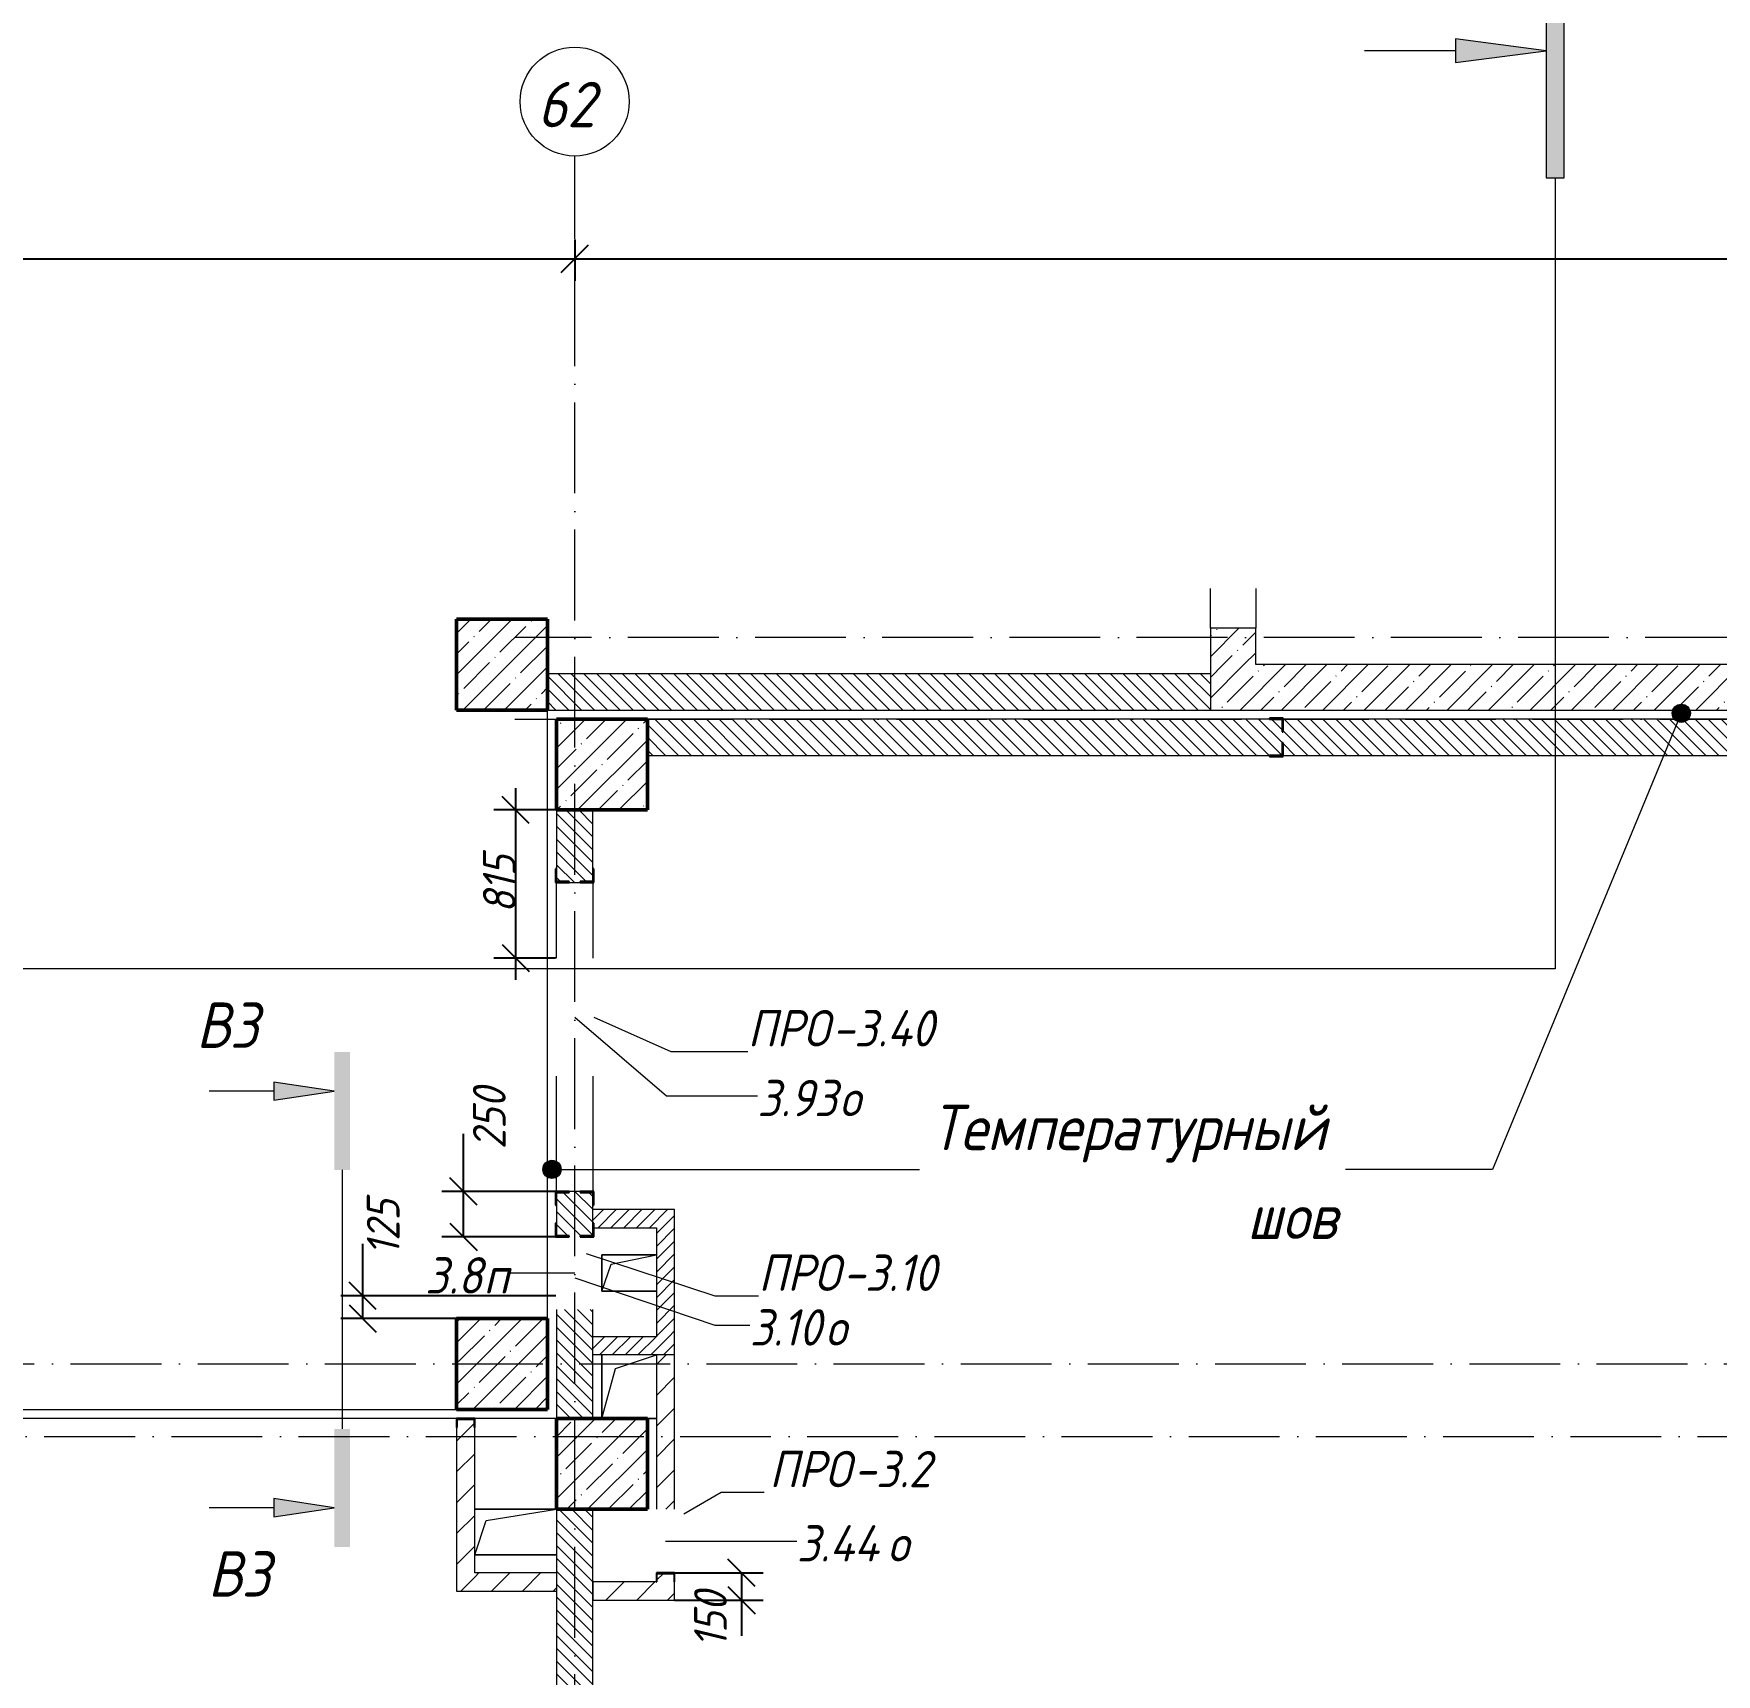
# Model space of a CAD drawing. Header units: millimetres. Extents: x -356862 to 418287, y 0 to 839748.
# Drawn here: x 235057 to 244321, y 353709 to 362741 of the extents above; entities that cross this region are included whole.
import ezdxf

# ---------------------------------------------------------------- set-up
doc = ezdxf.new("R2010")
doc.units = ezdxf.units.MM
doc.linetypes.add('200_ШТРИХ_ш1п0_6_', pattern=[160, 100, -60])
doc.linetypes.add('50_200_ШТРИХ_1Т_ш5_п1_п1_', pattern=[700, 500, -100, 0, -100])
for name, color, linetype, lineweight in [('A-____-____-DIMS', 7, 'Continuous', 9), ('A-____-NOTE-TEXT', 7, 'Continuous', 9), ('A-____-NOTE-TEXT-1', 7, 'Continuous', 5), ('A-FLOR-____-OTLN', 7, 'Continuous', 9), ('A-GENM-____-IDEN', 7, 'Continuous', 9), ('A-GENM-____-MCUT', 7, 'Continuous', 25), ('A-GENM-____-OTLN', 7, 'Continuous', 9), ('A-GENM-____-OTLN-1', 7, 'Continuous', 25), ('A-GLAZ-____-IDEN', 7, 'Continuous', 9), ('A-WALL-____-MCUT-1', 7, 'Continuous', 9), ('A-WALL-____-MCUT-3', 7, 'Continuous', 9), ('A-WALL-____-OTLN', 7, 'Continuous', 9), ('A-WALL-____-PATT-1', 7, 'Continuous', 9), ('A-WALL-FNSH-MCUT-1', 7, 'Continuous', 9), ('G-____-____-SYMB', 7, 'Continuous', 9), ('G-____-____-TEXT', 7, 'Continuous', 9), ('I-WALL-____-OTLN', 7, 'Continuous', 9), ('S-COLS-____-MCUT', 7, 'Continuous', 50), ('S-COLS-____-OTLN', 7, 'Continuous', 9), ('S-GRID-____-IDEN', 7, 'Continuous', 9), ('S-GRID-____-OTLN-1', 7, '50_200_ШТРИХ_1Т_ш5_п1_п1_', 9)]:
    doc.layers.add(name, color=color, linetype=linetype, lineweight=lineweight)
for name, color, linetype, lineweight, true_color in [('A-DETL-GENF-OTLN-4', 9, '200_ШТРИХ_ш1п0_6_', 9, 0x808080), ('A-DETL-GENF-OTLN-5', 7, 'Continuous', 5, 0xc0c0c0), ('G-____-____-SYMB-1', 9, 'Continuous', 9, 0x808080)]:
    doc.layers.add(name, color=color, linetype=linetype, lineweight=lineweight, true_color=true_color)
doc.styles.add('ISOCPEUR_I', font='isocpeui.ttf', dxfattribs={"width": 0.9, "height": 2.5})
doc.styles.add('ISOCPEUR_I_10', font='isocpeui.ttf', dxfattribs={"width": 0.9, "height": 180})
doc.styles.add('ISOCPEUR_I_9', font='isocpeui.ttf', dxfattribs={"width": 0.9, "height": 250})
doc.dimstyles.new('ISO-1_8_0_9К_СРЕДНИЙ_Кладочные_3', dxfattribs={"dimscale": 304.8, "dimtxt": 179.276612, "dimasz": 0.492126, "dimexe": 0.393701, "dimexo": 0, "dimgap": 0, "dimtad": 1, "dimdec": 3, "dimrnd": 0.001, "dimdsep": 46, "dimtxsty": 'ISOCPEUR_I_10', "dimblk1": 'OBLIQUE', "dimblk2": 'OBLIQUE', "dimsah": 1, "dimcen": 0.09, "dimdle": 0.393701, "dimazin": 0, "dimtfac": 1, "dimtdec": 4, "dimtix": 1, "dimtmove": 0, "dimatfit": 3, "dimfxl": 1, "dimtvp": 1, "dimtolj": 1, "dimtzin": 0, "dimarcsym": 2})
doc.dimstyles.new('ISO-1_8_0_9К_СРЕДНИЙ_Кладочные_4', dxfattribs={"dimscale": 304.8, "dimtxt": 179.276612, "dimasz": 0.492126, "dimexe": 0.393701, "dimexo": 0, "dimgap": 0, "dimtad": 1, "dimdec": 3, "dimrnd": 0.001, "dimdsep": 46, "dimtxsty": 'ISOCPEUR_I_10', "dimblk1": 'OBLIQUE', "dimblk2": 'OBLIQUE', "dimsah": 1, "dimcen": 0.09, "dimdle": 0.393701, "dimazin": 0, "dimtfac": 1, "dimtdec": 4, "dimtix": 1, "dimtmove": 1, "dimatfit": 3, "dimfxl": 1, "dimtvp": 1, "dimtolj": 1, "dimtzin": 0, "dimarcsym": 2})
doc.dimstyles.new('ISO-2_5_0_9К_БОЛЬШОЙ_ОСИ', dxfattribs={"dimscale": 304.8, "dimtxt": 248.995294, "dimasz": 0.492126, "dimexe": 0.393701, "dimexo": 0, "dimgap": 0, "dimtad": 1, "dimdec": 0, "dimzin": 0, "dimdsep": 46, "dimtxsty": 'ISOCPEUR_I', "dimblk1": 'OBLIQUE', "dimblk2": 'OBLIQUE', "dimsah": 1, "dimcen": 0.09, "dimdle": 0.393701, "dimazin": 0, "dimtfac": 1, "dimtdec": 4, "dimtix": 1, "dimtmove": 0, "dimatfit": 3, "dimfxl": 1, "dimtvp": 1, "dimtolj": 1, "dimtzin": 0, "dimarcsym": 2})
pattern_1 = [(135, (144685.44, 312186.367), (-35.35534, -35.35534), [])]
pattern_2 = [(45, (144685.44, 312186.367), (-35.35534, 35.35534), [])]
pattern_3 = [(45, (144685.44, 312186.37), (-114.04925, 114.04925), []), (45, (144799.49, 312186.37), (-114.04925, 114.04925), [201.612, -40.322, 3.353, -36.97])]
pattern_4 = [(45, (144685.44, 312186.37), (-84.85281, 84.85281), [])]

# ---------------------------------------------------------------- blocks, each defined once
blk = doc.blocks.new('BSC_Колонна _Прямоугольная - 500х500-V139-АР1_План отверстий 3 этажа в осях 1-64_А-ГГ')
at = {"layer": 'S-COLS-____-OTLN'}
h = blk.add_hatch(dxfattribs=at)
h.set_pattern_fill('FP_162', color=256, style=0, pattern_type=2)
h.set_pattern_definition([(45, (-93500, -46531.04), (-114.04925, 114.04925), []), (45, (-93385.95, -46531.04), (-114.04925, 114.04925), [201.613, -40.323, 3.353, -36.97])])
h.paths.add_polyline_path([(-250, -250), (250, -250), (250, 250), (-250, 250)], flags=0)
at = {"layer": 'S-COLS-____-MCUT'}
for p, q in [((250, 250), (-250, 250)), ((-250, 250), (-250, -250)), ((250, -250), (250, 250)), ((-250, -250), (250, -250))]:
    blk.add_line(p, q, dxfattribs=at)
blk = doc.blocks.new('BSC_Колонна _Прямоугольная - 500х500-V141-АР1_План отверстий 3 этажа в осях 1-64_А-ГГ')
at = {"layer": 'S-COLS-____-OTLN'}
h = blk.add_hatch(dxfattribs=at)
h.set_pattern_fill('FP_164', color=256, style=0, pattern_type=2)
h.set_pattern_definition([(45, (-93500, -42681.04), (-114.04925, 114.04925), []), (45, (-93385.95, -42681.04), (-114.04925, 114.04925), [201.613, -40.323, 3.353, -36.97])])
h.paths.add_polyline_path([(-250, -250), (250, -250), (250, 250), (-250, 250), (-250, 194.5)], flags=0)
at = {"layer": 'S-COLS-____-MCUT'}
for p, q in [((250, 250), (-250, 250)), ((-250, 250), (-250, -250)), ((250, -250), (250, 250)), ((-250, -250), (250, -250))]:
    blk.add_line(p, q, dxfattribs=at)
blk = doc.blocks.new('BSC_Колонна _Прямоугольная - 500х500-V146-АР1_План отверстий 3 этажа в осях 1-64_А-ГГ')
at = {"layer": 'S-COLS-____-OTLN'}
h = blk.add_hatch(dxfattribs=at)
h.set_pattern_fill('FP_169', color=256, style=0, pattern_type=2)
h.set_pattern_definition([(45, (-92950, -43231.04), (-114.04925, 114.04925), []), (45, (-92835.95, -43231.04), (-114.04925, 114.04925), [201.613, -40.323, 3.353, -36.97])])
h.paths.add_polyline_path([(-250, -250), (250, -250), (250, 250), (-250, 250)], flags=0)
at = {"layer": 'S-COLS-____-MCUT'}
for p, q in [((250, 250), (-250, 250)), ((-250, 250), (-250, -250)), ((250, -250), (250, 250)), ((-250, -250), (250, -250))]:
    blk.add_line(p, q, dxfattribs=at)
blk = doc.blocks.new('BSC_Колонна _Прямоугольная - 500х500-V147-АР1_План отверстий 3 этажа в осях 1-64_А-ГГ')
at = {"layer": 'S-COLS-____-OTLN'}
h = blk.add_hatch(dxfattribs=at)
h.set_pattern_fill('FP_170', color=256, style=0, pattern_type=2)
h.set_pattern_definition([(45, (-92950, -47081.04), (-114.04925, 114.04925), []), (45, (-92835.95, -47081.04), (-114.04925, 114.04925), [201.613, -40.323, 3.353, -36.97])])
h.paths.add_polyline_path([(-250, -250), (250, -250), (250, 250), (-250, 250)], flags=0)
at = {"layer": 'S-COLS-____-MCUT'}
for p, q in [((250, 250), (-250, 250)), ((-250, 250), (-250, -250)), ((250, -250), (250, 250)), ((-250, -250), (250, -250))]:
    blk.add_line(p, q, dxfattribs=at)
blk = doc.blocks.new('Фахверк_СКБ_Уголок - 200_3550-28267367-АР1_План отверстий 3 этажа в осях 1-64_А-ГГ')
at = {"layer": 'A-GENM-____-MCUT'}
for p, q in [((200, 156), (125, 156)), ((125, 156), (125, 81)), ((131, 81), (131, 150)), ((131, 150), (200, 150)), ((200, 150), (200, 156)), ((125, 81), (131, 81)), ((131, 19), (125, 19)), ((125, 19), (125, -56)), ((131, -50), (131, 19)), ((125, -56), (200, -56)), ((200, -50), (131, -50)), ((200, -56), (200, -50))]:
    blk.add_line(p, q, dxfattribs=at)
blk = doc.blocks.new('Фахверк_СКБ_Уголок - 200_3960-28268576-АР1_План отверстий 3 этажа в осях 1-64_А-ГГ')
at = {"layer": 'A-GENM-____-MCUT'}
for p, q in [((200, 156), (125, 156)), ((125, 156), (125, 81)), ((131, 81), (131, 150)), ((131, 150), (200, 150)), ((200, 150), (200, 156)), ((125, 81), (131, 81)), ((131, 19), (125, 19)), ((125, 19), (125, -56)), ((131, -50), (131, 19)), ((125, -56), (200, -56)), ((200, -50), (131, -50)), ((200, -56), (200, -50))]:
    blk.add_line(p, q, dxfattribs=at)
blk = doc.blocks.new('154_Фахверк_СКБ_Швеллер - Тип_100_3960-28318856-АР1_План отверстий 3 этажа в осях 1-64_А-ГГ')
at = {"layer": 'A-GENM-____-MCUT'}
for p, q in [((175, 50), (125, 50)), ((125, 50), (125, -50)), ((128, 47), (175, 47)), ((128, -47), (128, 47)), ((175, 47), (175, 50)), ((125, -50), (175, -50)), ((175, -47), (128, -47)), ((175, -50), (175, -47))]:
    blk.add_line(p, q, dxfattribs=at)
blk = doc.blocks.new('AR_Отверстие прямоугольное _в плите_ - AR_Отверстие прямоугольное _в плите_-30423629-АР1_План отверстий 3 этажа в осях 1-64_А-ГГ')
at = {"layer": 'A-GENM-____-OTLN'}
for p, q in [((150, 100), (-150, 100)), ((-150, 100), (-150, -100)), ((-100, 50), (150, 100)), ((-150, -100), (-100, 50)), ((-150, -100), (150, -100))]:
    blk.add_line(p, q, dxfattribs=at)
blk = doc.blocks.new('AR_Отверстие прямоугольное _в плите_ - AR_Отверстие прямоугольное _в плите_-30552830-АР1_План отверстий 3 этажа в осях 1-64_А-ГГ')
at = {"layer": 'A-GENM-____-OTLN'}
for p, q in [((225, 125), (-225, 125)), ((-162.5, 62.5), (225, 125)), ((-225, -125), (-162.5, 62.5)), ((-225, -125), (225, -125))]:
    blk.add_line(p, q, dxfattribs=at)
blk = doc.blocks.new('AR_Отверстие прямоугольное _в плите_ - AR_Отверстие прямоугольное _в плите_-30552583-АР1_План отверстий 3 этажа в осях 1-64_А-ГГ')
at = {"layer": 'A-GENM-____-OTLN'}
for p, q in [((-150, 175), (-150, -175)), ((-150, -175), (-75, 100)), ((-75, 100), (150, 175)), ((100, -175), (150, -175))]:
    blk.add_line(p, q, dxfattribs=at)
blk = doc.blocks.new('154_Фахверк_СКБ_Швеллер - Тип_100_3960_зеркало-28515619-АР1_План отверстий 3 этажа в осях 1-64_А-ГГ')
at = {"layer": 'A-GENM-____-MCUT'}
for p, q in [((175, 50), (125, 50)), ((125, 50), (125, -50)), ((128, 47), (175, 47)), ((128, -47), (128, 47)), ((175, 47), (175, 50)), ((125, -50), (175, -50)), ((175, -47), (128, -47)), ((175, -50), (175, -47))]:
    blk.add_line(p, q, dxfattribs=at)
blk = doc.blocks.new('DET_L_Имитация разреза_ISO2-5 - Влево-29858731-АР1_План отверстий 3 этажа в осях 1-64_А-ГГ')
at = {"layer": 'A-DETL-GENF-OTLN-5'}
blk.add_line((143.1, 0), (1568.2, 0), dxfattribs=at)
blk = doc.blocks.new('Ось сетки - Круг_Ø6_00__ISO-2_5_0_9K_-25732049-АР1_План отверстий 3 этажа в осях 1-64_А-ГГ')
at = {"layer": 'S-GRID-____-IDEN'}
blk.add_circle((0, 0), 3, dxfattribs=at)
blk = doc.blocks.new('Разрез - Заголовок разреза-10218885-АР1_План отверстий 3 этажа в осях 1-64_А-ГГ')
at = {"layer": 'G-____-____-SYMB'}
for points in [[(0, 0.5), (0, -0.5), (-9, -0.5), (-9, 0.5)], [(-6.342, -5.5), (-7.658, -5.5), (-7, -0.5)]]:
    blk.add_hatch(color=256, dxfattribs=at).paths.add_polyline_path(points, flags=0)
for p, q in [((0, 0.5), (-9, 0.5)), ((-9, 0.5), (-9, -0.5)), ((0, -0.5), (0, 0.5)), ((-9, -0.5), (0, -0.5)), ((-7, -0.5), (-7.658, -5.5)), ((-6.342, -5.5), (-7, -0.5)), ((-7.658, -5.5), (-6.342, -5.5)), ((-7, -5.5), (-7, -10.5))]:
    blk.add_line(p, q, dxfattribs=at)
blk = doc.blocks.new('_Oblique')
at = {"color": 0, "linetype": 'ByBlock', "lineweight": -2}
blk.add_line((-0.5, -0.5), (0.5, 0.5), dxfattribs=at)
blk = doc.blocks.new('*D10119')
at = {"layer": 'A-____-____-DIMS', "color": 0, "lineweight": -2, "transparency": 16777216}
for p, q in [((237423.3, 356367.4), (237423.3, 356684.3)), ((237423.3, 356117.4), (237423.3, 356487.4)), ((237929.4, 356367.4), (237303.3, 356367.4)), ((238000.6, 356117.4), (237303.3, 356117.4))]:
    blk.add_line(p, q, dxfattribs=at)
at = {"layer": 'Defpoints', "color": 0, "transparency": 16777216}
for p in [(237929.4, 356367.4), (237423.3, 356117.4), (238000.6, 356117.4)]:
    blk.add_point(p, dxfattribs=at)
at = {"layer": 'A-____-____-DIMS', "color": 0, "lineweight": -2, "transparency": 16777216, "xscale": 150, "yscale": 150, "zscale": 150}
for p, rotation in [((237423.3, 356367.4), 90), ((237423.3, 356117.4), 270)]:
    blk.add_blockref('_Oblique', p, dxfattribs=dict(at, rotation=rotation))
at = {"layer": 'A-____-____-DIMS', "color": 0, "transparency": 16777216, "insert": (237475.3, 356599.5), "char_height": 180, "width": 409.578, "attachment_point": 1, "rotation": 90, "line_spacing_factor": 1.149209, "style": 'ISOCPEUR_I_10'}
blk.add_mtext('\\A1;250', dxfattribs=at)
blk = doc.blocks.new('*D10122')
at = {"layer": 'A-____-____-DIMS', "color": 0, "lineweight": -2, "transparency": 16777216}
for p, q in [((236868.3, 355792.4), (236868.3, 356078.5)), ((236868.3, 355667.4), (236868.3, 355912.4)), ((237931.4, 355792.4), (236748.3, 355792.4)), ((237385.4, 355667.4), (236748.3, 355667.4))]:
    blk.add_line(p, q, dxfattribs=at)
at = {"layer": 'Defpoints', "color": 0, "transparency": 16777216}
for p in [(237931.4, 355792.4), (236868.3, 355667.4), (237385.4, 355667.4)]:
    blk.add_point(p, dxfattribs=at)
at = {"layer": 'A-____-____-DIMS', "color": 0, "lineweight": -2, "transparency": 16777216, "xscale": 150, "yscale": 150, "zscale": 150}
for p, rotation in [((236868.3, 355792.4), 90), ((236868.3, 355667.4), 270)]:
    blk.add_blockref('_Oblique', p, dxfattribs=dict(at, rotation=rotation))
at = {"layer": 'A-____-____-DIMS', "color": 0, "transparency": 16777216, "insert": (236891, 356014.4), "char_height": 180, "width": 368.207, "attachment_point": 1, "rotation": 90, "line_spacing_factor": 1.149209, "style": 'ISOCPEUR_I_10'}
blk.add_mtext('\\A1;125', dxfattribs=at)
blk = doc.blocks.new('*D10140')
at = {"layer": 'A-____-____-DIMS', "color": 0, "lineweight": -2, "transparency": 16777216}
for p, q in [((233785.4, 361607.2), (233785.4, 361381.2)), ((238035.4, 361607.2), (238035.4, 361381.2)), ((233665.4, 361501.2), (238155.4, 361501.2))]:
    blk.add_line(p, q, dxfattribs=at)
at = {"layer": 'Defpoints', "color": 0, "transparency": 16777216}
for p in [(233785.4, 361607.2), (238035.4, 361607.2), (238035.4, 361501.2)]:
    blk.add_point(p, dxfattribs=at)
at = {"layer": 'A-____-____-DIMS', "color": 0, "lineweight": -2, "transparency": 16777216, "xscale": 150, "yscale": 150, "zscale": 150, "rotation": 180}
blk.add_blockref('_Oblique', (233785.4, 361501.2), dxfattribs=at)
at = {"layer": 'A-____-____-DIMS', "color": 0, "lineweight": -2, "transparency": 16777216, "xscale": 150, "yscale": 150, "zscale": 150}
blk.add_blockref('_Oblique', (238035.4, 361501.2), dxfattribs=at)
at = {"layer": 'A-____-____-DIMS', "color": 0, "transparency": 16777216, "insert": (235910.4, 361502.4), "char_height": 2.5, "width": 781.462, "attachment_point": 5, "style": 'ISOCPEUR_I'}
blk.add_mtext('\\A1;4250', dxfattribs=at)
blk = doc.blocks.new('*D10141')
at = {"layer": 'A-____-____-DIMS', "color": 0, "lineweight": -2, "transparency": 16777216}
for p, q in [((238035.4, 361607.2), (238035.4, 361381.2)), ((245835.4, 361607.2), (245835.4, 361381.2)), ((237915.4, 361501.2), (245955.4, 361501.2))]:
    blk.add_line(p, q, dxfattribs=at)
at = {"layer": 'Defpoints', "color": 0, "transparency": 16777216}
for p in [(238035.4, 361607.2), (245835.4, 361607.2), (245835.4, 361501.2)]:
    blk.add_point(p, dxfattribs=at)
at = {"layer": 'A-____-____-DIMS', "color": 0, "lineweight": -2, "transparency": 16777216, "xscale": 150, "yscale": 150, "zscale": 150, "rotation": 180}
blk.add_blockref('_Oblique', (238035.4, 361501.2), dxfattribs=at)
at = {"layer": 'A-____-____-DIMS', "color": 0, "lineweight": -2, "transparency": 16777216, "xscale": 150, "yscale": 150, "zscale": 150}
blk.add_blockref('_Oblique', (245835.4, 361501.2), dxfattribs=at)
at = {"layer": 'A-____-____-DIMS', "color": 0, "transparency": 16777216, "insert": (241935.4, 361502.4), "char_height": 2.5, "width": 758.478, "attachment_point": 5, "style": 'ISOCPEUR_I'}
blk.add_mtext('\\A1;7800', dxfattribs=at)
blk = doc.blocks.new('*D10003')
at = {"layer": 'A-____-____-DIMS', "color": 0, "lineweight": -2, "transparency": 16777216}
for p, q in [((237710.5, 357532.4), (237710.5, 358587.4)), ((237935.4, 358467.4), (237590.5, 358467.4)), ((237929.4, 357652.4), (237590.5, 357652.4))]:
    blk.add_line(p, q, dxfattribs=at)
at = {"layer": 'Defpoints', "color": 0, "transparency": 16777216}
for p in [(237710.5, 358467.4), (237935.4, 358467.4), (237929.4, 357652.4)]:
    blk.add_point(p, dxfattribs=at)
at = {"layer": 'A-____-____-DIMS', "color": 0, "lineweight": -2, "transparency": 16777216, "xscale": 150, "yscale": 150, "zscale": 150}
for p, rotation in [((237710.5, 358467.4), 90), ((237710.5, 357652.4), 270)]:
    blk.add_blockref('_Oblique', p, dxfattribs=dict(at, rotation=rotation))
at = {"layer": 'A-____-____-DIMS', "color": 0, "transparency": 16777216, "insert": (237620.5, 358059.9), "char_height": 180, "width": 368.207, "attachment_point": 5, "rotation": 90, "style": 'ISOCPEUR_I_10'}
blk.add_mtext('\\A1;815', dxfattribs=at)
blk = doc.blocks.new('*D10005')
at = {"layer": 'A-____-____-DIMS', "color": 0, "lineweight": -2, "transparency": 16777216}
for p, q in [((238528.6, 354267.4), (239073.1, 354267.4)), ((238953.1, 354267.4), (238953.1, 353997.4)), ((238585.4, 354117.4), (239073.1, 354117.4)), ((238953.1, 354117.4), (238953.1, 353920.1))]:
    blk.add_line(p, q, dxfattribs=at)
at = {"layer": 'Defpoints', "color": 0, "transparency": 16777216}
for p in [(238528.6, 354267.4), (238953.1, 354267.4), (238585.4, 354117.4)]:
    blk.add_point(p, dxfattribs=at)
at = {"layer": 'A-____-____-DIMS', "color": 0, "lineweight": -2, "transparency": 16777216, "xscale": 150, "yscale": 150, "zscale": 150}
for p, rotation in [((238953.1, 354267.4), 90), ((238953.1, 354117.4), 270)]:
    blk.add_blockref('_Oblique', p, dxfattribs=dict(at, rotation=rotation))
at = {"layer": 'A-____-____-DIMS', "color": 0, "transparency": 16777216, "insert": (238692.9, 353856), "char_height": 180, "width": 368.207, "attachment_point": 1, "rotation": 90, "line_spacing_factor": 1.149209, "style": 'ISOCPEUR_I_10'}
blk.add_mtext('\\A1;150', dxfattribs=at)

msp = doc.modelspace()

# ---------------------------------------------------------------- hatches: boundary and pattern name
at = {"layer": 'A-____-NOTE-TEXT-1'}
for points in [[(236798.8059, 356485.3299), (236798.8059, 357135.3299), (236712.0693, 357135.3299), (236712.0693, 356485.3299)], [(236378.4279, 356869.4818), (236712.0693, 356919.4818), (236378.4279, 356969.4818)], [(236798.8059, 354410.247), (236798.8059, 355060.247), (236712.0693, 355060.247), (236712.0693, 354410.247)], [(236378.4279, 354576.0951), (236712.0693, 354626.0951), (236378.4279, 354676.0951)]]:
    msp.add_hatch(color=256, dxfattribs=at).paths.add_polyline_path(points, flags=0)
at = {"layer": 'A-WALL-____-PATT-1'}
h = msp.add_hatch(dxfattribs=at)
h.set_pattern_fill('FP_38', color=256, style=0, pattern_type=2)
h.set_pattern_definition(pattern_3)
h.paths.add_polyline_path([(241785.4376, 359267.4093), (241785.4376, 359467.4093), (241535.4376, 359467.4093), (241535.4376, 359267.4093)], flags=0)
h = msp.add_hatch(dxfattribs=at)
h.set_pattern_fill('FP_38', color=256, style=0, pattern_type=2)
h.set_pattern_definition(pattern_3)
h.paths.add_polyline_path([(245935.4376, 359017.4093), (245935.4376, 359267.4093), (241535.4376, 359267.4093), (241535.4376, 359017.4093), (245417.2251, 359017.4093)], flags=0)
h = msp.add_hatch(dxfattribs=at)
h.set_pattern_fill('FP_6', color=256, style=0, pattern_type=2)
h.set_pattern_definition(pattern_1)
h.paths.add_polyline_path([(241535.4376, 359017.4093), (241535.4376, 359217.4093), (237885.4376, 359217.4093), (237885.4376, 359017.4093), (240114.8322, 359017.4093)], flags=0)
h = msp.add_hatch(dxfattribs=at)
h.set_pattern_fill('FP_6', color=256, style=0, pattern_type=2)
h.set_pattern_definition(pattern_1)
h.paths.add_polyline_path([(245435.4376, 358767.4093), (245435.4376, 358967.4093), (241935.4376, 358967.4093), (241935.4376, 358898.4093), (241929.4376, 358898.4093), (241929.4376, 358967.4093), (238435.4376, 358967.4093), (238435.4376, 358767.4093), (241929.4376, 358767.4093), (241929.4376, 358836.4093), (241935.4376, 358836.4093), (241935.4376, 358767.4093), (245417.2251, 358767.4093)], flags=0)
h = msp.add_hatch(dxfattribs=at)
h.set_pattern_fill('FP_6', color=256, style=0, pattern_type=2)
h.set_pattern_definition(pattern_1)
h.paths.add_polyline_path([(237935.4376, 355117.4093), (238135.4376, 355117.4093), (238135.4376, 355717.4093), (237935.4376, 355717.4093)], flags=0)
h.paths.add_polyline_path([(238066.4376, 356117.4093), (238066.4376, 356123.4093), (238135.4376, 356123.4093), (238134.4776, 356361.4093), (238066.4376, 356361.4093), (238066.4376, 356367.4093), (238004.4376, 356367.4093), (238004.4376, 356361.4093), (237935.4376, 356361.4093), (237935.4376, 356123.4093), (238004.4376, 356123.4093), (238004.4376, 356117.4093)], flags=0)
h.paths.add_polyline_path([(238066.4376, 358067.4093), (238066.4376, 358073.4093), (238135.4376, 358073.4093), (238135.4376, 358467.4093), (237935.4376, 358467.4093), (237935.4376, 358073.4093), (238004.4376, 358073.4093), (238004.4376, 358067.4093)], flags=0)
h = msp.add_hatch(dxfattribs=at)
h.set_pattern_fill('FP_5', color=256, style=0, pattern_type=2)
h.set_pattern_definition(pattern_2)
h.paths.add_polyline_path([(238585.4376, 356167.4093), (238585.4376, 356267.4093), (238135.4376, 356267.4093), (238135.4376, 356192.4093), (238141.4376, 356192.4093), (238141.4376, 356167.4093), (238485.4376, 356167.4093)], flags=0)
h = msp.add_hatch(dxfattribs=at)
h.set_pattern_fill('FP_5', color=256, style=0, pattern_type=2)
h.set_pattern_definition(pattern_2)
h.paths.add_polyline_path([(238585.4376, 355567.4093), (238585.4376, 356167.4093), (238485.4376, 356167.4093), (238485.4376, 355567.4093)], flags=0)
h = msp.add_hatch(dxfattribs=at)
h.set_pattern_fill('FP_5', color=256, style=0, pattern_type=2)
h.set_pattern_definition(pattern_2)
h.paths.add_polyline_path([(238585.4376, 355467.4093), (238585.4376, 355567.4093), (238135.4376, 355567.4093), (238135.4376, 355467.4093), (238347.3679, 355467.4093)], flags=0)
h = msp.add_hatch(dxfattribs=at)
h.set_pattern_fill('FP_4', color=256, style=0, pattern_type=2)
h.set_pattern_definition(pattern_4)
h.paths.add_polyline_path([(238535.4376, 354217.4093), (238582.4376, 354217.4093), (238582.4376, 354264.4093), (238488.4376, 354264.4093), (238488.4376, 354217.4093)], flags=0)
h.paths.add_polyline_path([(238485.4376, 354617.4093), (238585.4376, 354617.4093), (238585.4376, 355467.4093), (238485.4376, 355467.4093)], flags=0)
h = msp.add_hatch(dxfattribs=at)
h.set_pattern_fill('FP_4', color=256, style=0, pattern_type=2)
h.set_pattern_definition(pattern_4)
h.paths.add_polyline_path([(237385.4376, 354167.4093), (237485.4376, 354167.4093), (237485.4376, 355067.4093), (237482.4376, 355067.4093), (237482.4376, 355114.4093), (237388.4376, 355114.4093), (237388.4376, 355067.4093), (237385.4376, 355067.4093), (237385.4376, 354201.8787)], flags=0)
h = msp.add_hatch(dxfattribs=at)
h.set_pattern_fill('FP_6', color=256, style=0, pattern_type=2)
h.set_pattern_definition(pattern_1)
h.paths.add_polyline_path([(238135.4376, 349767.4093), (238135.4376, 350192.4093), (237935.4376, 350192.4093), (237935.4376, 349767.4093)], flags=0)
h.paths.add_polyline_path([(238135.4376, 350692.4093), (238135.4376, 354617.4093), (237935.4376, 354617.4093), (237935.4376, 350692.4093)], flags=0)
h = msp.add_hatch(dxfattribs=at)
h.set_pattern_fill('FP_4', color=256, style=0, pattern_type=2)
h.set_pattern_definition(pattern_4)
h.paths.add_polyline_path([(237935.4376, 354167.4093), (237935.4376, 354267.4093), (237485.4376, 354267.4093), (237485.4376, 354167.4093)], flags=0)
h = msp.add_hatch(dxfattribs=at)
h.set_pattern_fill('FP_4', color=256, style=0, pattern_type=2)
h.set_pattern_definition(pattern_4)
h.paths.add_polyline_path([(238135.4376, 354117.4093), (238585.4376, 354117.4093), (238585.4376, 354217.4093), (238135.4376, 354217.4093), (238135.4376, 354201.8787)], flags=0)
at = {"layer": 'G-____-____-TEXT'}
h = msp.add_hatch(color=256, dxfattribs=at)
edge = h.paths.add_edge_path(flags=0)
edge.add_arc((244127.4974, 358999.706), 50, 0, 360)
h = msp.add_hatch(color=256, dxfattribs=at)
edge = h.paths.add_edge_path(flags=0)
edge.add_arc((237910.4032, 356488.619), 50, 0, 360)

# ---------------------------------------------------------------- linework, layer by layer
at = {"layer": 'A-____-NOTE-TEXT'}
for p, q in [((236712.0693, 356919.4818), (236378.4279, 356969.4818)), ((236378.4279, 356969.4818), (236378.4279, 356869.4818)), ((236378.4279, 356919.4818), (236022.1779, 356919.4818)), ((236378.4279, 356869.4818), (236712.0693, 356919.4818)), ((236378.4279, 354626.0951), (236022.1779, 354626.0951)), ((236378.4279, 354676.0951), (236378.4279, 354576.0951)), ((236712.0693, 354626.0951), (236378.4279, 354676.0951)), ((236378.4279, 354576.0951), (236712.0693, 354626.0951))]:
    msp.add_line(p, q, dxfattribs=at)
at = {"layer": 'A-FLOR-____-OTLN'}
for p, q in [((237885.4376, 355667.4093), (237885.4376, 359017.4093)), ((238185.4376, 356017.4093), (238485.4376, 356017.4093)), ((238185.4376, 355817.4093), (238185.4376, 356017.4093)), ((238485.4376, 355817.4093), (238185.4376, 355817.4093)), ((238185.4376, 355117.4093), (238185.4376, 355467.4093)), ((233935.4376, 355167.4093), (237385.4376, 355167.4093)), ((237385.4376, 355117.4093), (233935.4376, 355117.4093)), ((237935.4376, 355117.4093), (237485.4376, 355117.4093)), ((238485.4376, 355117.4093), (238435.4376, 355117.4093)), ((237485.4376, 354617.4093), (237935.4376, 354617.4093)), ((237935.4376, 354367.4093), (237485.4376, 354367.4093))]:
    msp.add_line(p, q, dxfattribs=at)
at = {"layer": 'A-GENM-____-IDEN'}
for p, q in [((238141.4376, 357327.4093), (238564.6923, 357138.523)), ((238564.6923, 357138.523), (238987.947, 357138.523)), ((238098.8743, 356025.7657), (238806.4663, 355792.4093)), ((238806.4663, 355792.4093), (239047.3456, 355792.4093)), ((238635.4376, 354592.4093), (238841.3916, 354711.5704)), ((238841.3916, 354711.5704), (239077.6022, 354711.5704))]:
    msp.add_line(p, q, dxfattribs=at)
at = {"layer": 'A-GLAZ-____-IDEN'}
for p, q in [((238035.4376, 357327.4093), (238541.3916, 356893.7583)), ((238541.3916, 356893.7583), (239041.1991, 356893.7583)), ((238035.4376, 355917.4093), (237676.7383, 355917.4093)), ((238035.4376, 355892.4093), (238806.4663, 355630.9558)), ((238806.4663, 355630.9558), (238999.6456, 355630.9558)), ((238535.4376, 354442.4093), (239258.5232, 354442.4093))]:
    msp.add_line(p, q, dxfattribs=at)
at = {"layer": 'A-WALL-____-MCUT-1'}
for p, q in [((241785.4376, 359467.4093), (241535.4376, 359467.4093)), ((241535.4376, 359467.4093), (241535.4376, 359017.4093)), ((241785.4376, 359267.4093), (241785.4376, 359467.4093)), ((245935.4376, 359267.4093), (241785.4376, 359267.4093)), ((241535.4376, 359017.4093), (245935.4376, 359017.4093))]:
    msp.add_line(p, q, dxfattribs=at)
at = {"layer": 'A-WALL-____-MCUT-3'}
for p, q in [((241535.4376, 359217.4093), (237885.4376, 359217.4093)), ((237885.4376, 359017.4093), (241535.4376, 359017.4093)), ((241860.4376, 358967.4093), (238435.4376, 358967.4093)), ((245435.4376, 358967.4093), (241935.4376, 358967.4093)), ((238435.4376, 358767.4093), (241860.4376, 358767.4093)), ((241935.4376, 358767.4093), (245435.4376, 358767.4093)), ((237935.4376, 358467.4093), (237935.4376, 358142.4093)), ((238135.4376, 358142.4093), (238135.4376, 358467.4093)), ((238004.4376, 358067.4093), (238066.4376, 358067.4093)), ((237935.4376, 356292.4093), (237935.4376, 356192.4093)), ((238066.4376, 356367.4093), (238004.4376, 356367.4093)), ((238135.4376, 356192.4093), (238135.4376, 356292.4093)), ((237935.4376, 355717.4093), (237935.4376, 355117.4093)), ((238135.4376, 355117.4093), (238135.4376, 355717.4093)), ((237935.4376, 354617.4093), (237935.4376, 350692.4093)), ((238135.4376, 350692.4093), (238135.4376, 354617.4093))]:
    msp.add_line(p, q, dxfattribs=at)
at = {"layer": 'A-WALL-____-OTLN'}
for p, q in [((241535.4376, 359467.4093), (241535.4376, 359687.5479)), ((241785.4376, 359687.5479), (241785.4376, 359467.4093))]:
    msp.add_line(p, q, dxfattribs=at)
at = {"layer": 'A-WALL-FNSH-MCUT-1'}
for p, q in [((238585.4376, 356267.4093), (238135.4376, 356267.4093)), ((238585.4376, 354617.4093), (238585.4376, 356267.4093)), ((238141.4376, 356167.4093), (238485.4376, 356167.4093)), ((238485.4376, 356167.4093), (238485.4376, 355567.4093)), ((238485.4376, 355567.4093), (238135.4376, 355567.4093)), ((238585.4376, 355467.4093), (238135.4376, 355467.4093)), ((238485.4376, 355467.4093), (238485.4376, 354617.4093)), ((237385.4376, 355067.4093), (237385.4376, 354167.4093)), ((237485.4376, 354267.4093), (237485.4376, 355067.4093)), ((237935.4376, 354267.4093), (237485.4376, 354267.4093)), ((237385.4376, 354167.4093), (237935.4376, 354167.4093)), ((238485.4376, 354217.4093), (238135.4376, 354217.4093)), ((238135.4376, 354217.4093), (238135.4376, 354117.4093)), ((238585.4376, 354117.4093), (238585.4376, 354217.4093)), ((238135.4376, 354117.4093), (238585.4376, 354117.4093))]:
    msp.add_line(p, q, dxfattribs=at)
at = {"layer": 'G-____-____-SYMB-1'}
for p, q in [((243433.6376, 361947.3712), (243433.6376, 357592.6935)), ((243433.6376, 357592.6935), (226628.4354, 357592.6935))]:
    msp.add_line(p, q, dxfattribs=at)
at = {"layer": 'G-____-____-TEXT'}
for p, q in [((244127.4974, 358999.706), (243088.6151, 356488.619)), ((237910.4032, 356488.619), (239932.9571, 356488.619)), ((243088.6151, 356488.619), (242279.7899, 356488.619))]:
    msp.add_line(p, q, dxfattribs=at)
for centre in [(244127.4974, 358999.706), (237910.4032, 356488.619)]:
    msp.add_circle(centre, 50, dxfattribs=at)
at = {"layer": 'I-WALL-____-OTLN'}
for p, q in [((237935.4376, 357652.4093), (237935.4376, 358067.4093)), ((238135.4376, 358067.4093), (238135.4376, 357652.4093)), ((237935.4376, 356367.4093), (237935.4376, 357002.4093)), ((238135.4376, 357002.4093), (238135.4376, 356367.4093))]:
    msp.add_line(p, q, dxfattribs=at)
at = {"layer": 'S-GRID-____-OTLN-1'}
for p, q in [((238035.4376, 307703.761), (238035.4376, 362067.327)), ((248629.8349, 359417.4093), (237706.702, 359417.4093)), ((237706.702, 358967.4093), (248759.8442, 358967.4093)), ((219157.7521, 355417.4093), (248620.0074, 355417.4093)), ((212012.2081, 355017.4093), (248759.8442, 355017.4093))]:
    msp.add_line(p, q, dxfattribs=at)

# ---------------------------------------------------------------- block references
at = {"layer": 'A-DETL-GENF-OTLN-4', "rotation": 270.0000000000017}
msp.add_blockref('DET_L_Имитация разреза_ISO2-5 - Влево-29858731-АР1_План отверстий 3 этажа в осях 1-64_А-ГГ', (236755.4376, 356628.4235), dxfattribs=at)
at = {"layer": 'A-GENM-____-OTLN'}
for name, p in [('AR_Отверстие прямоугольное _в плите_ - AR_Отверстие прямоугольное _в плите_-30423629-АР1_План отверстий 3 этажа в осях 1-64_А-ГГ', (238335.4376, 355917.4093)), ('AR_Отверстие прямоугольное _в плите_ - AR_Отверстие прямоугольное _в плите_-30552583-АР1_План отверстий 3 этажа в осях 1-64_А-ГГ', (238335.4376, 355292.4093)), ('AR_Отверстие прямоугольное _в плите_ - AR_Отверстие прямоугольное _в плите_-30552830-АР1_План отверстий 3 этажа в осях 1-64_А-ГГ', (237710.4376, 354492.4093))]:
    msp.add_blockref(name, p, dxfattribs=at)
at = {"layer": 'A-GENM-____-OTLN-1'}
for name, p, rotation in [('Фахверк_СКБ_Уголок - 200_3550-28267367-АР1_План отверстий 3 этажа в осях 1-64_А-ГГ', (242060.4376, 358917.4093), 180), ('Фахверк_СКБ_Уголок - 200_3960-28268576-АР1_План отверстий 3 этажа в осях 1-64_А-ГГ', (238085.4376, 357942.4093), 89.9999999999999), ('Фахверк_СКБ_Уголок - 200_3960-28268576-АР1_План отверстий 3 этажа в осях 1-64_А-ГГ', (237985.4376, 356492.4093), 269.9999999999999), ('Фахверк_СКБ_Уголок - 200_3960-28268576-АР1_План отверстий 3 этажа в осях 1-64_А-ГГ', (238085.4376, 355992.4093), 89.9999999999999), ('154_Фахверк_СКБ_Швеллер - Тип_100_3960-28318856-АР1_План отверстий 3 этажа в осях 1-64_А-ГГ', (237435.4376, 355242.4093), 270), ('154_Фахверк_СКБ_Швеллер - Тип_100_3960_зеркало-28515619-АР1_План отверстий 3 этажа в осях 1-64_А-ГГ', (238535.4376, 354392.4093), 269.9999999999966)]:
    msp.add_blockref(name, p, dxfattribs=dict(at, rotation=rotation))
at = {"layer": 'G-____-____-SYMB', "xscale": 99.99999999999993, "yscale": 99.99999999999993, "zscale": 99.99999999999993, "rotation": 269.9999999999996}
msp.add_blockref('Разрез - Заголовок разреза-10218885-АР1_План отверстий 3 этажа в осях 1-64_А-ГГ', (243433.6376, 361947.3712), dxfattribs=at)
at = {"layer": 'S-COLS-____-OTLN'}
for name, p in [('BSC_Колонна _Прямоугольная - 500х500-V147-АР1_План отверстий 3 этажа в осях 1-64_А-ГГ', (237635.4376, 359267.4093)), ('BSC_Колонна _Прямоугольная - 500х500-V139-АР1_План отверстий 3 этажа в осях 1-64_А-ГГ', (238185.4376, 358717.4093)), ('BSC_Колонна _Прямоугольная - 500х500-V146-АР1_План отверстий 3 этажа в осях 1-64_А-ГГ', (237635.4376, 355417.4093)), ('BSC_Колонна _Прямоугольная - 500х500-V141-АР1_План отверстий 3 этажа в осях 1-64_А-ГГ', (238185.4376, 354867.4093))]:
    msp.add_blockref(name, p, dxfattribs=at)
at = {"layer": 'S-GRID-____-IDEN', "xscale": 99.99999999999993, "yscale": 99.99999999999993, "zscale": 99.99999999999993}
msp.add_blockref('Ось сетки - Круг_Ø6_00__ISO-2_5_0_9K_-25732049-АР1_План отверстий 3 этажа в осях 1-64_А-ГГ', (238035.4376, 362367.327), dxfattribs=at)

# ---------------------------------------------------------------- texts
at = {"layer": 'A-____-NOTE-TEXT', "char_height": 250, "attachment_point": 1, "style": 'ISOCPEUR_I'}
for s, insert, width in [('\\fISOCPEUR|b0|i1|c204|p34|;\\W.9;В', (235952.0472, 357407.49), 223.670813), ('\\fISOCPEUR|b0|i1|c204|p34|;\\W.9;3', (236136.5941, 357407.49), 202.02525), ('\\fISOCPEUR|b0|i1|c204|p34|;\\W.9;В', (236016.8161, 354386.3936), 223.670813), ('\\fISOCPEUR|b0|i1|c204|p34|;\\W.9;3', (236201.363, 354386.3936), 202.02525)]:
    msp.add_mtext(s, dxfattribs=dict(at, insert=insert, width=width))
at = {"layer": 'A-GENM-____-IDEN', "char_height": 200, "attachment_point": 1, "style": 'ISOCPEUR_I_9'}
for s, insert, width in [('ПРО', (238987.947, 357365.6391), 562.784625), ('-3.40', (239452.2907, 357365.6391), 735.949125), ('ПРО', (239047.3456, 356019.5255), 562.784625), ('-3.10', (239511.6893, 356019.5255), 663.79725), ('ПРО', (239107.1956, 354938.6865), 562.784625), ('-3.2', (239571.5393, 354938.6865), 548.35425)]:
    msp.add_mtext(s, dxfattribs=dict(at, insert=insert, width=width))
at = {"layer": 'A-GLAZ-____-IDEN', "char_height": 200, "attachment_point": 1, "style": 'ISOCPEUR_I_9'}
for s, insert, width in [('3.93', (239041.1991, 356981.3729), 548.35425), ('\\fISOCPEUR|b0|i1|c204|p34|;\\W.9;о', (239493.6366, 356981.3729), 158.734125), ('3.8', (237212.689, 356005.0239), 389.620125), ('\\fISOCPEUR|b0|i1|c204|p34|;\\W.9;п', (237534.1577, 356005.0239), 158.734125), ('3.10', (238999.6456, 355718.5704), 505.063125), ('\\fISOCPEUR|b0|i1|c204|p34|;\\W.9;о', (239416.3643, 355718.5704), 158.734125), ('3.44', (239258.5232, 354530.0239), 606.07575), ('\\fISOCPEUR|b0|i1|c204|p34|;\\W.9;о', (239758.5857, 354530.0239), 158.734125)]:
    msp.add_mtext(s, dxfattribs=dict(at, insert=insert, width=width))
at = {"layer": 'G-____-____-TEXT', "char_height": 250, "attachment_point": 1, "style": 'ISOCPEUR_I'}
for s, insert, width in [('Температурный', (239998.4415, 356844.4731), 2763.416813), ('шов', (241736.754, 356354.994), 656.582063)]:
    msp.add_mtext(s, dxfattribs=dict(at, insert=insert, width=width))
at = {"layer": 'S-GRID-____-IDEN', "insert": (237830.5093, 362476.1016), "char_height": 250, "width": 404.0505, "attachment_point": 1, "style": 'ISOCPEUR_I'}
msp.add_mtext('62', dxfattribs=at)

# ---------------------------------------------------------------- dimensions: what is measured, and where the dimension line sits
at = {"layer": 'A-____-____-DIMS'}
for base, p1, p2, override, picture, middle in [((238035.4376, 361501.1516), (233785.4376, 361607.2177), (238035.4376, 361607.2177), {"dimpost": '<>', "dimfxl": 4250}, '*D10140', (235910.4376, 361502.4016)), ((245835.4376, 361501.1516), (238035.4376, 361607.2177), (245835.4376, 361607.2177), {"dimpost": '<>', "dimfxl": 7800}, '*D10141', (241935.4376, 361502.4177))]:
    dim = msp.add_linear_dim(base=base, p1=p1, p2=p2, dimstyle='ISO-2_5_0_9К_БОЛЬШОЙ_ОСИ', override=override, dxfattribs=at)
    dim.commit()
    dim.dimension.update_dxf_attribs({"geometry": picture, "text_midpoint": middle})
dim = msp.add_linear_dim(base=(237710.4802, 358467.4093), p1=(237929.4376, 357652.4093), p2=(237935.4376, 358467.4093), angle=90, dimstyle='ISO-1_8_0_9К_СРЕДНИЙ_Кладочные_4', override={"dimpost": '<>', "dimfxl": 815.022086}, dxfattribs=at)
dim.commit()
dim.dimension.update_dxf_attribs({"geometry": '*D10003', "text_midpoint": (237620.4802, 358059.9093)})
for base, p1, p2, override, picture, middle in [((237423.2545, 356117.4093), (237929.4376, 356367.4093), (238000.563, 356117.4093), {"dimpost": '<>', "dimfxl": 259.920788}, '*D10119', (237595.3181, 356684.2882)), ((236868.3428, 355667.4093), (237931.4376, 355792.4093), (237385.4376, 355667.4093), {"dimpost": '<>', "dimfxl": 560.125879}, '*D10122', (237010.9519, 356078.4864)), ((238953.1415, 354267.4093), (238585.4376, 354117.4093), (238528.6162, 354267.4093), {"dimpost": '<>', "dimfxl": 160.401612}, '*D10005', (238812.8642, 353920.1422))]:
    dim = msp.add_linear_dim(base=base, p1=p1, p2=p2, angle=90, dimstyle='ISO-1_8_0_9К_СРЕДНИЙ_Кладочные_3', override=override, dxfattribs=at)
    dim.commit()
    dim.dimension.update_dxf_attribs({"geometry": picture, "text_midpoint": middle, "dimtype": 160, "text_rotation": 90})

doc.saveas('drawing.dxf')
